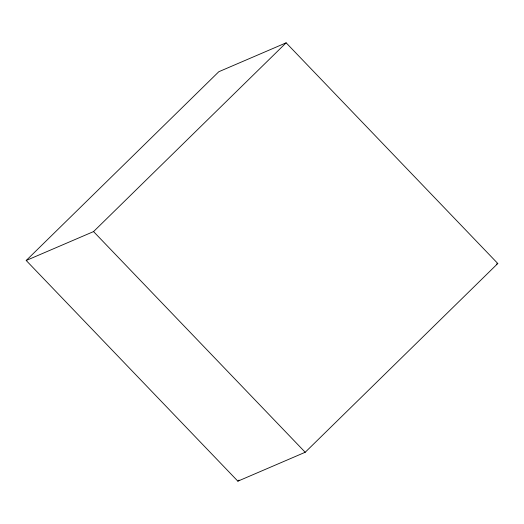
<?xml version="1.0" encoding="UTF-8"?>
<svg xmlns="http://www.w3.org/2000/svg" width="524" height="524" viewBox="0 0 524 524"><rect width="100%" height="100%" fill="white"/><g stroke="black" fill="none" stroke-linecap="round" stroke-linejoin="round"><path stroke-width="0.79" d="M26.2 260.493L218.79 71.736L286.137 42.824L497.8 263.507L305.21 452.264L237.863 481.176L26.2 260.493L93.554 231.588L286.137 42.824M237.863 481.176L239.029 480.03M496.3 264.148L497.8 263.507M93.554 231.588L305.21 452.264"/></g></svg>
